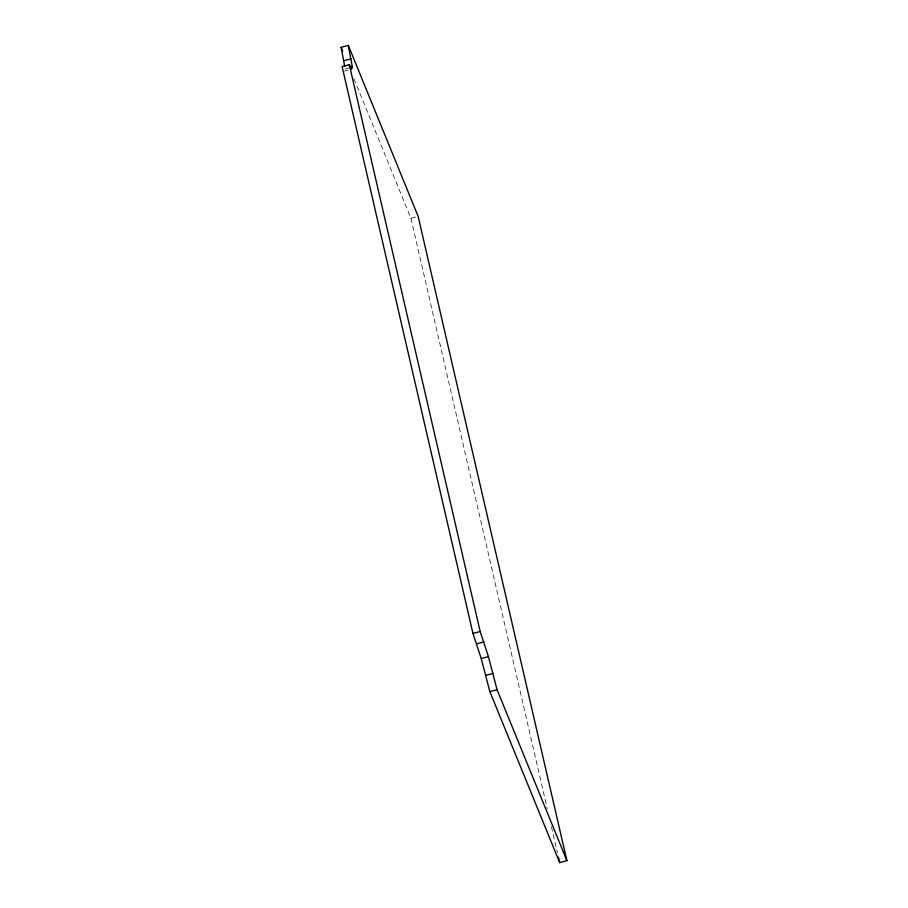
<?xml version="1.0" encoding="UTF-8"?>
<svg xmlns="http://www.w3.org/2000/svg" width="908" height="908" viewBox="0 0 908 908"><rect width="100%" height="100%" fill="white"/><g stroke="black" fill="none" stroke-linecap="round" stroke-linejoin="round"><path stroke-width="0.68" stroke-dasharray="4.54 3.41" d="M345.108 69.031L348.706 68.066M344.461 71.119L348.07 70.154M353.904 78.656L410.938 218.306L416.942 216.694M410.938 218.306L547.263 808.79M551.406 826.734L557.455 852.941"/><path stroke-width="1.36" d="M348.309 45.4L352.304 67.101L351.668 69.19L349.319 64.695L342.112 66.624L472.966 633.455L481.206 658.538L489.855 691.624L559.691 862.6L566.898 860.67L418.145 216.376L348.309 45.4L341.102 47.33L344.711 66.239M343.928 60.677L351.124 58.748M349.909 67.737L352.304 67.101M472.966 633.455L480.173 631.525L488.413 656.609L497.062 689.694L566.898 860.67M476.689 643.84L483.896 641.911M481.206 658.538L488.413 656.609M485.825 675.325L493.033 673.395M489.855 691.624L497.062 689.694M341.102 47.33L342.702 51.245M558.42 857.084L559.691 862.6M349.319 64.695L480.173 631.525"/></g></svg>
